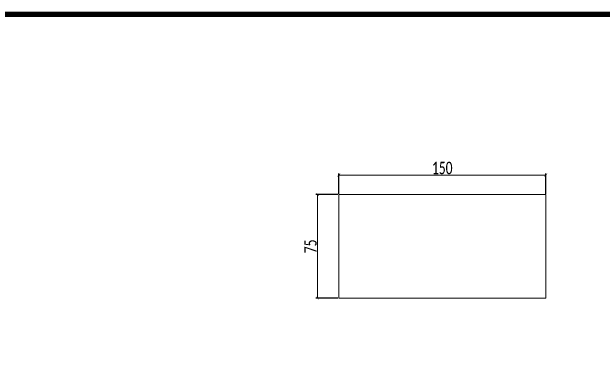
# Model space of a CAD drawing. Header units: millimetres. Extents: x 216897 to 220043, y -96037 to -94755.
# Drawn here: x 219188.3 to 219616.6, y -95004.8 to -94755.4 of the extents above; entities that cross this region are included whole.
import ezdxf

# ---------------------------------------------------------------- set-up
doc = ezdxf.new("R2010")
doc.units = ezdxf.units.MM
doc.header["$PDMODE"] = 2
doc.layers.get('0').update_dxf_attribs({"lineweight": 20})
doc.layers.add('t_cam', color=132, linetype='Continuous', lineweight=20)
doc.styles.add('Ölçü50', font='calibri.ttf', dxfattribs={"width": 0.7})
doc.dimstyles.new('olcu10', dxfattribs={"dimtxt": 9, "dimasz": 2, "dimexe": 1.25, "dimexo": 0.625, "dimgap": 0.5, "dimtad": 1, "dimdec": 1, "dimrnd": 0.5, "dimzin": 9, "dimtxsty": 'Ölçü50', "dimblk": 'ARCHTICK', "dimcen": 2, "dimclrd": 256, "dimclre": 256, "dimclrt": 6, "dimazin": 2, "dimtfac": 1, "dimtdec": 1, "dimtix": 1, "dimtmove": 0, "dimatfit": 3, "dimldrblk": 'ARCHTICK', "dimfxl": 1, "dimlwd": -1, "dimarcsym": 0})

# ---------------------------------------------------------------- blocks, each defined once
blk = doc.blocks.new('_ArchTick')
at = {"color": 0, "linetype": 'ByBlock', "const_width": 0.15}
blk.add_lwpolyline([(-0.5, -0.5), (0.5, 0.5)], dxfattribs=at)
blk = doc.blocks.new('*D126')
at = {"lineweight": -2, "transparency": 16777216}
for p, q in [((219424.41, -94887.77), (219408.46, -94887.77)), ((219424.41, -94962.77), (219408.46, -94962.77))]:
    blk.add_line(p, q, dxfattribs=at)
at = {"transparency": 16777216}
blk.add_line((219409.71, -94887.77), (219409.71, -94962.77), dxfattribs=at)
at = {"layer": 'DEFPOINTS', "color": 0, "transparency": 16777216}
for p in [(219425.03, -94887.77, 0), (219409.71, -94962.77), (219425.03, -94962.77, 0)]:
    blk.add_point(p, dxfattribs=at)
at = {"transparency": 16777216, "xscale": 2, "yscale": 2, "zscale": 2}
for p, rotation in [((219409.71, -94887.77), 90), ((219409.71, -94962.77), 270)]:
    blk.add_blockref('_ArchTick', p, dxfattribs=dict(at, rotation=rotation))
at = {"color": 6, "transparency": 16777216, "insert": (219404.65, -94925.27), "char_height": 9, "attachment_point": 5, "rotation": 90, "style": 'Ölçü50'}
blk.add_mtext('75', dxfattribs=at)
blk = doc.blocks.new('*D127')
at = {"lineweight": -2, "transparency": 16777216}
for p, q in [((219425.03, -94887.15), (219425.03, -94872.37)), ((219575.03, -94887.15), (219575.03, -94872.37))]:
    blk.add_line(p, q, dxfattribs=at)
at = {"transparency": 16777216}
blk.add_line((219425.03, -94873.62), (219575.03, -94873.62), dxfattribs=at)
at = {"layer": 'DEFPOINTS', "color": 0, "transparency": 16777216}
for p in [(219575.03, -94873.62), (219425.03, -94887.77, 0), (219575.03, -94887.77, 0)]:
    blk.add_point(p, dxfattribs=at)
at = {"transparency": 16777216, "xscale": 2, "yscale": 2, "zscale": 2, "rotation": 180}
blk.add_blockref('_ArchTick', (219425.03, -94873.62), dxfattribs=at)
at = {"transparency": 16777216, "xscale": 2, "yscale": 2, "zscale": 2}
blk.add_blockref('_ArchTick', (219575.03, -94873.62), dxfattribs=at)
at = {"color": 6, "transparency": 16777216, "insert": (219500.03, -94868.51), "char_height": 9, "attachment_point": 5, "style": 'Ölçü50'}
blk.add_mtext('150', dxfattribs=at)

msp = doc.modelspace()

# ---------------------------------------------------------------- linework, layer by layer
at = {"color": 252, "const_width": 3.74, "elevation": 0}
msp.add_lwpolyline([(218366.59, -95337.25), (218366.59, -94757.25), (219972.98, -94757.25), (219972.98, -95337.25)], close=True, dxfattribs=at)
at = {"layer": 't_cam', "elevation": 0}
msp.add_lwpolyline([(219425.03, -94962.77), (219575.03, -94962.77), (219575.03, -94887.77), (219425.03, -94887.77)], close=True, dxfattribs=at)

# ---------------------------------------------------------------- dimensions: what is measured, and where the dimension line sits
dim = msp.add_linear_dim(base=(219575.03, -94873.62), p1=(219425.03, -94887.77, 0), p2=(219575.03, -94887.77, 0), dimstyle='olcu10')
dim.commit()
dim.dimension.update_dxf_attribs({"geometry": '*D127', "text_midpoint": (219500.03, -94868.51)})
dim = msp.add_linear_dim(base=(219409.71, -94962.77), p1=(219425.03, -94887.77, 0), p2=(219425.03, -94962.77, 0), angle=90, dimstyle='olcu10')
dim.commit()
dim.dimension.update_dxf_attribs({"geometry": '*D126', "text_midpoint": (219404.65, -94925.27)})

doc.saveas('drawing.dxf')
